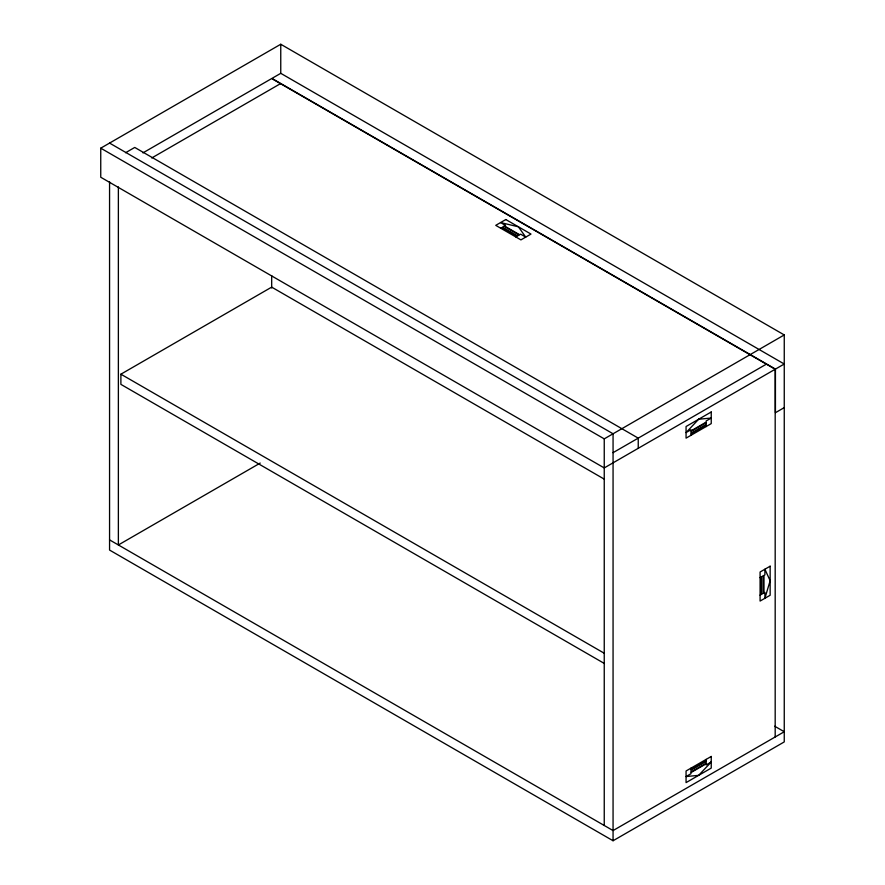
<?xml version="1.0" encoding="UTF-8"?>
<svg xmlns="http://www.w3.org/2000/svg" width="885" height="885" viewBox="0 0 885 885"><rect width="100%" height="100%" fill="white"/><g stroke="black" fill="none" stroke-linecap="round" stroke-linejoin="round"><path stroke-width="1.33" d="M775.183 736.973L775.183 369.244L604.245 467.933L100.746 177.243L100.746 148.171L280.755 44.25L784.254 334.939L784.254 741.918L613.062 840.75L109.563 550.061L109.563 181.713M125.581 152.729L134.741 147.441L638.24 438.141L638.24 448.308M142.939 152.884L271.684 78.555L775.183 369.244M280.755 73.322L271.938 78.411L775.437 369.1L784.254 364.012L280.755 73.322L280.755 44.25M151.755 157.972L280.501 83.644M604.378 663.496L120.891 384.367L120.891 374.189L271.684 287.127L604.378 479.205M500.667 228.186L501.773 227.545L516.917 236.295L515.811 236.937M260.234 463.065L118.369 544.972L118.369 186.923M100.746 148.171L604.245 438.86L784.254 334.939M613.062 452.666L766.377 364.155M784.254 407.62L775.437 412.698L775.437 369.1M760.082 577.684L761.2 577.042L761.2 594.521L760.082 595.174M109.563 143.082L613.062 433.772L613.062 840.75M774.685 726.22L784.254 731.74L613.062 830.572L109.563 539.883M120.891 374.189L604.378 653.318M706.13 426.559L706.13 425.265L690.986 434.015L690.986 435.298M706.13 759.396L706.13 760.691L690.986 769.43L690.986 768.147M604.245 438.86L604.245 825.484M271.684 275.611L271.684 288.034M770.149 580.726L764.894 598.293L764.894 592.386L763.899 592.961L763.899 575.471L764.894 574.907L764.894 569.221L770.149 580.726M698.652 419.247L686.063 432.577L690.986 429.745L690.986 430.884L706.13 422.145L706.13 420.994L711.241 418.041L698.652 419.247M711.241 762.007L698.652 775.348L686.063 776.543L690.986 773.7L690.986 772.561L706.13 763.81L706.13 764.961L711.241 762.007M505.811 219.535L495.744 225.354L520.922 239.89L530.989 234.071L505.811 219.535M504.007 226.261L502.415 227.18L517.559 235.919L519.152 235.001L504.007 226.261M505.479 225.409L504.483 225.985L519.628 234.724L520.623 234.149L525.734 237.103L518.4 226.803L500.556 222.566L505.479 225.409M711.241 411.979L686.063 426.515L686.063 438.141L711.241 423.605L711.241 411.979M706.13 422.698L690.986 431.438L690.986 433.274L706.13 424.534L706.13 422.698M770.149 566.19L760.082 572.009L760.082 601.07L770.149 595.262L770.149 566.19M763.423 575.748L761.83 576.666L761.83 594.156L763.423 593.238L763.423 575.748M711.241 756.454L686.063 770.979L686.063 782.617L711.241 768.08L711.241 756.454M706.13 761.421L690.986 770.171L690.986 772.008L706.13 763.268L706.13 761.421"/></g></svg>
